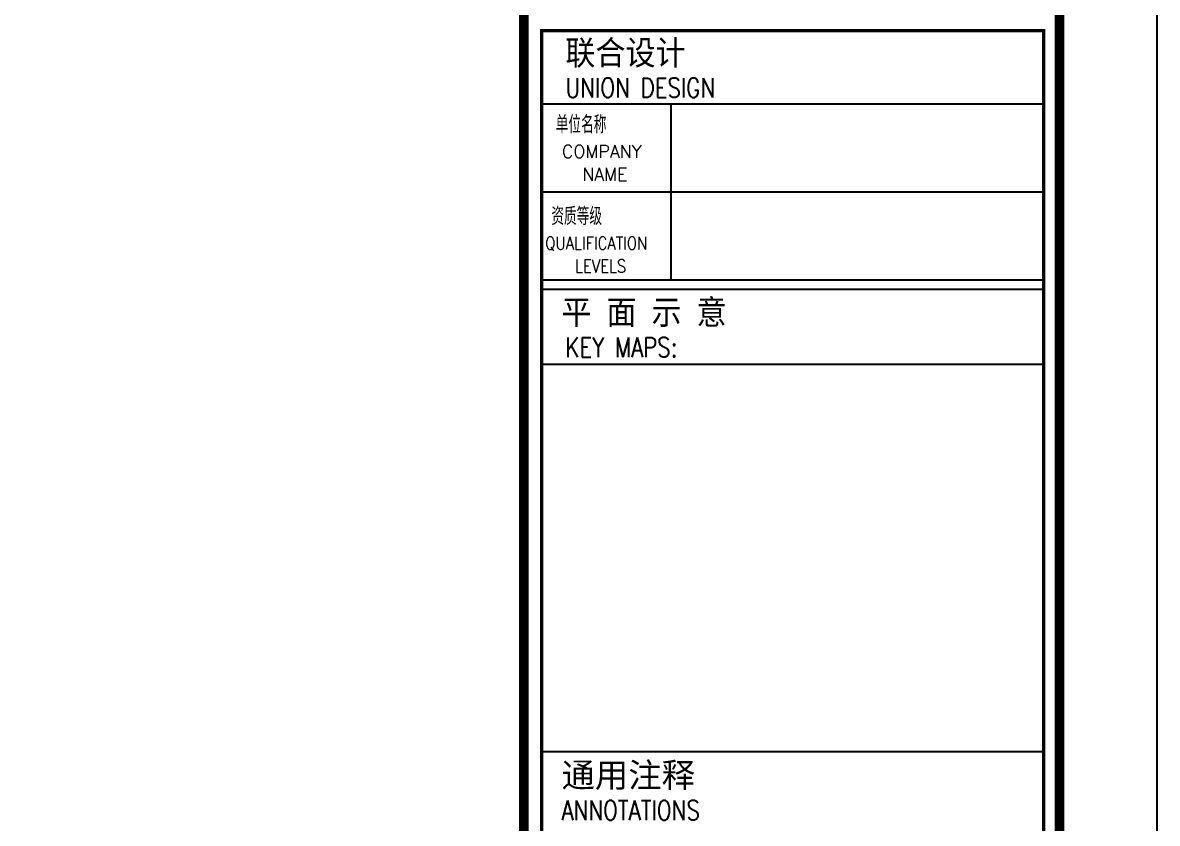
# Model space of a CAD drawing. Header units: inches. Extents: x 0 to 508000, y 0 to 738838.
# Drawn here: x 502205 to 508000, y 232130 to 236221 of the extents above; entities that cross this region are included whole.
import ezdxf

# ---------------------------------------------------------------- set-up
doc = ezdxf.new("R2010")
doc.units = ezdxf.units.IN
doc.header["$LTSCALE"] = 1000
doc.header["$MEASUREMENT"] = 0
doc.layers.add('TK', color=7, linetype='Continuous', true_color=0xffffff)
doc.layers.add('ZG-图框层', color=4, linetype='Continuous', true_color=0x00ffff)
doc.styles.add('CCIAD-图框(标题项)', font='simhei.ttf', dxfattribs={"height": 0.2, "bigfont": 'gbcbig.shx'})
doc.styles.add('CCIAD-图框(版权说明)', font='SIMPLEX.shx', dxfattribs={"height": 0.2, "bigfont": 'gbcbig.shx'})
doc.styles.add('基本字体', font='simplex.shx', dxfattribs={"height": 0.2, "bigfont": 'gbcbig.shx'})

# ---------------------------------------------------------------- blocks, each defined once
blk = doc.blocks.new('DAnoyomous21975')
at = {"layer": 'TK', "style": '基本字体'}
blk.add_text('资质等级', height=90, dxfattribs=at).set_placement((504904.7, 235187))
at = {"layer": 'TK', "style": '基本字体', "width": 0.85}
for s, height, p in [('QUALIFICATION', 64.998, (504873.8, 235062)), ('LEVELS', 65, (505026.4, 234945.3))]:
    blk.add_text(s, height=height, dxfattribs=at).set_placement(p)
blk = doc.blocks.new('DAnoyomous21982')
at = {"layer": 'TK', "style": '基本字体'}
for s, height, p in [('单位名称', 90, (504927.1, 235655.6)), ('COMPANY', 65, (504958.9, 235530.6)), ('NAME', 65, (505062.5, 235413.9))]:
    blk.add_text(s, height=height, dxfattribs=at).set_placement(p)

msp = doc.modelspace()

# ---------------------------------------------------------------- linework, layer by layer
at = {"layer": 'TK', "lineweight": -3}
for p, q in [((507419.3, 235804.9), (504855.9, 235804.9)), ((505514.6, 235804.9), (505514.6, 234904.9)), ((507419.3, 235354.9), (504855.9, 235354.9)), ((507419.3, 234904.9), (504855.9, 234904.9)), ((507419.3, 232495), (504855.9, 232495))]:
    msp.add_line(p, q, dxfattribs=at)
at = {"layer": 'TK', "lineweight": -3, "const_width": 50}
msp.add_lwpolyline([(504764.3, 198861.3), (504764.3, 239888.4)], dxfattribs=at)
at = {"layer": 'TK', "lineweight": -3}
for points in [[(504764.3, 198861.3), (507500, 198861.3), (507500, 239888.4)], [(504855.9, 236180.3), (507419.3, 236180.3)], [(504855.9, 234858.6), (507419.3, 234858.6)], [(504855.9, 234476.5), (507419.3, 234476.5)]]:
    msp.add_lwpolyline(points, dxfattribs=at)
at = {"layer": 'TK', "lineweight": -3, "const_width": 17.3}
msp.add_lwpolyline([(504855.9, 236180.3), (507419.3, 236180.3), (507419.3, 207835.4), (504855.9, 207835.4)], close=True, dxfattribs=at)
at = {"layer": 'ZG-图框层', "lineweight": -3}
msp.add_lwpolyline([(441100, 240388.4), (441100, 198338.4), (508000, 198338.4), (508000, 240388.4)], close=True, dxfattribs=at)
at = {"layer": 'ZG-图框层', "lineweight": -3, "const_width": 50}
msp.add_lwpolyline([(442350, 198861.3), (442350, 239888.4), (507500, 239888.4), (507500, 198861.3)], close=True, dxfattribs=at)

# ---------------------------------------------------------------- block references
at = {"layer": 'TK'}
for name in ['DAnoyomous21982', 'DAnoyomous21975']:
    msp.add_blockref(name, (0, 0), dxfattribs=at)

# ---------------------------------------------------------------- texts
for s, height, style, width, p in [('联合设计', 125, 'CCIAD-图框(标题项)', 0.9, (504976.7, 236005.7)), ('UNION DESIGN', 100, 'CCIAD-图框(版权说明)', 0.8, (504976.7, 235838.5)), ('平 面 示 意', 125, 'CCIAD-图框(标题项)', 0.9, (504956.7, 234679.7)), ('KEY MAPS:', 100, 'CCIAD-图框(版权说明)', 0.8, (504976, 234512.6)), ('ANNOTATIONS', 100, 'CCIAD-图框(版权说明)', 0.8, (504956.7, 232146.4))]:
    msp.add_text(s, height=height, dxfattribs=dict(at, style=style, width=width)).set_placement(p)
at = {"layer": 'TK', "style": 'CCIAD-图框(标题项)'}
msp.add_text('通用注释', height=125, dxfattribs=at).set_placement((504956.7, 232313.7))

doc.saveas('drawing.dxf')
